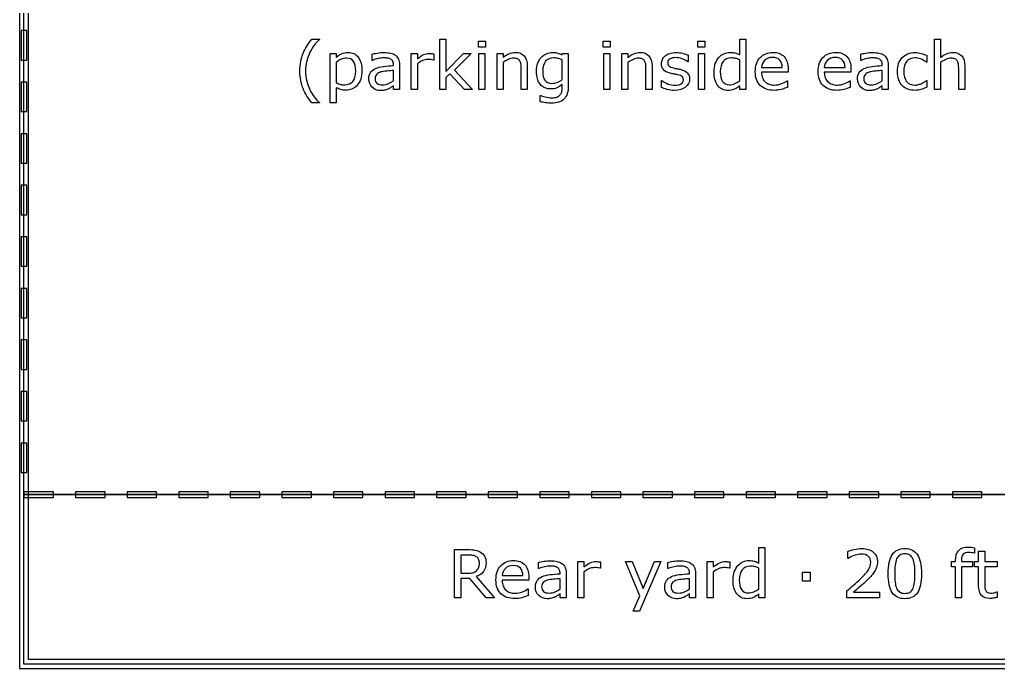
# Model space of a CAD drawing. Extents: x -13 to 750, y 12 to 2314.
# Drawn here: x 43.4 to 176.2, y 128.3 to 216.4 of the extents above; entities that cross this region are included whole.
import ezdxf

# ---------------------------------------------------------------- set-up
doc = ezdxf.new("R2010")
doc.units = 0
doc.layers.get('0').update_dxf_attribs({"linetype": 'CONTINUOUS'})

msp = doc.modelspace()

# ---------------------------------------------------------------- linework, layer by layer
at = {"color": 7}
for points in [[(43.400391, 580.4896), (43.400391, 128.2904), (268.59961, 128.2904), (268.59961, 580.4896)], [(44.599609, 579.2904), (267.40039, 579.2904), (267.40039, 129.4896), (44.599609, 129.4896)], [(44, 295.89), (268, 295.89), (268, 151.89), (44, 151.89)], [(43.599609, 214.89), (43.599609, 210.89), (44.400391, 210.89), (44.400391, 214.89)], [(104.85864, 206.89), (103.7688, 206.89), (101.80005, 209.0389), (101.26392, 208.5292), (101.26392, 206.89), (100.43774, 206.89), (100.43774, 213.7279), (101.26392, 213.7279), (101.26392, 209.3421), (103.65015, 211.7987), (104.69165, 211.7987), (102.41089, 209.5311)], [(106.61646, 212.6205), (105.68481, 212.6205), (105.68481, 213.4774), (106.61646, 213.4774)], [(123.55302, 212.6205), (122.62138, 212.6205), (122.62138, 213.4774), (123.55302, 213.4774)], [(136.40706, 212.6205), (135.47542, 212.6205), (135.47542, 213.4774), (136.40706, 213.4774)], [(106.56376, 206.89), (105.73759, 206.89), (105.73759, 211.7987), (106.56376, 211.7987)], [(123.50032, 206.89), (122.67415, 206.89), (122.67415, 211.7987), (123.50032, 211.7987)], [(136.35436, 206.89), (135.52819, 206.89), (135.52819, 211.7987), (136.35436, 211.7987)], [(89.016357, 209.3818)], [(43.599609, 207.89), (43.599609, 203.89), (44.400391, 203.89), (44.400391, 207.89)], [(43.599609, 200.89), (43.599609, 196.89), (44.400391, 196.89), (44.400391, 200.89)], [(43.599609, 193.89), (43.599609, 189.89), (44.400391, 189.89), (44.400391, 193.89)], [(43.599609, 186.89), (43.599609, 182.89), (44.400391, 182.89), (44.400391, 186.89)], [(43.599609, 179.89), (43.599609, 175.89), (44.400391, 175.89), (44.400391, 179.89)], [(43.599609, 172.89), (43.599609, 168.89), (44.400391, 168.89), (44.400391, 172.89)], [(43.599609, 165.89), (43.599609, 161.89), (44.400391, 161.89), (44.400391, 165.89)], [(43.599609, 158.89), (43.599609, 154.89), (44.400391, 154.89), (44.400391, 158.89)], [(44, 152.2904), (44, 151.4896), (48, 151.4896), (48, 152.2904)], [(44, 151.89), (268, 151.89), (268, 128.89), (44, 128.89)], [(51, 152.2904), (51, 151.4896), (55, 151.4896), (55, 152.2904)], [(58, 152.2904), (58, 151.4896), (62, 151.4896), (62, 152.2904)], [(65, 152.2904), (65, 151.4896), (69, 151.4896), (69, 152.2904)], [(72, 152.2904), (72, 151.4896), (76, 151.4896), (76, 152.2904)], [(79, 152.2904), (79, 151.4896), (83, 151.4896), (83, 152.2904)], [(86, 152.2904), (86, 151.4896), (90, 151.4896), (90, 152.2904)], [(93, 152.2904), (93, 151.4896), (97, 151.4896), (97, 152.2904)], [(100, 152.2904), (100, 151.4896), (104, 151.4896), (104, 152.2904)], [(107, 152.2904), (107, 151.4896), (111, 151.4896), (111, 152.2904)], [(114, 152.2904), (114, 151.4896), (118, 151.4896), (118, 152.2904)], [(121, 152.2904), (121, 151.4896), (125, 151.4896), (125, 152.2904)], [(128, 152.2904), (128, 151.4896), (132, 151.4896), (132, 152.2904)], [(135, 152.2904), (135, 151.4896), (139, 151.4896), (139, 152.2904)], [(142, 152.2904), (142, 151.4896), (146, 151.4896), (146, 152.2904)], [(149, 152.2904), (149, 151.4896), (153, 151.4896), (153, 152.2904)], [(156, 152.2904), (156, 151.4896), (160, 151.4896), (160, 152.2904)], [(163, 152.2904), (163, 151.4896), (167, 151.4896), (167, 152.2904)], [(170, 152.2904), (170, 151.4896), (174, 151.4896), (174, 152.2904)], [(105.80568, 142.5921)], [(130.41504, 142.7987), (127.5498, 136.0795), (126.6665, 136.0795), (127.58057, 138.1273), (125.625, 142.7987), (126.52148, 142.7987), (128.02881, 139.16), (129.54932, 142.7987)], [(150.68701, 140.1356), (149.63672, 140.1356), (149.63672, 141.3793), (150.68701, 141.3793)], [(165.81299, 141.1639)], [(164.65723, 139.1688)]]:
    msp.add_lwpolyline(points, close=True, dxfattribs=at)
for points in [[(83.08374, 213.7279), (84.090088, 213.7279), (84.090088, 213.6839)], [(141.1444, 211.6014), (141.1444, 213.7284), (141.97057, 213.7284), (141.97057, 206.89)], [(168.40372, 210.5547), (168.40372, 206.89), (167.57755, 206.89), (167.57755, 213.7279), (168.40372, 213.7279), (168.40372, 211.2538)], [(86.375244, 207.1366), (86.375244, 205.08), (85.549072, 205.08), (85.549072, 211.7992), (86.375244, 211.7992), (86.375244, 211.285)], [(91.279541, 210.8539), (91.235601, 210.8539), (91.235601, 211.6932)], [(97.387934, 210.3754), (97.387934, 206.89), (96.561763, 206.89), (96.561763, 211.7987), (97.387934, 211.7987), (97.387934, 211.0736)], [(99.624751, 211.7467), (99.624756, 210.8978)], [(109.02465, 210.5547), (109.02465, 206.89), (108.19848, 206.89), (108.19848, 211.7987), (109.02465, 211.7987), (109.02465, 211.2538)], [(117.04904, 211.5876), (117.10174, 211.7985), (117.87517, 211.7985), (117.87528, 207.4481)], [(125.96131, 210.5547), (125.96131, 206.89), (125.13514, 206.89), (125.13514, 211.7987), (125.96131, 211.7987), (125.96131, 211.2538)], [(134.14383, 211.5479), (134.14383, 210.6646), (134.09993, 210.6646)], [(157.60631, 210.8539), (157.56241, 210.8539), (157.56241, 211.6932)], [(166.51842, 211.5043), (166.51842, 210.5858), (166.47452, 210.5858)], [(86.375244, 210.5902), (86.375244, 207.8085)], [(94.14917, 210.1335), (94.14917, 210.2609)], [(94.970952, 210.2208), (94.970947, 206.89)], [(99.624756, 210.8978), (99.580806, 210.8978)], [(112.30297, 210.076), (112.30302, 206.89)], [(117.04911, 208.2391), (117.04911, 210.9154)], [(129.23963, 210.076), (129.23958, 206.89)], [(141.1444, 208.0985), (141.1444, 210.9154)], [(160.47594, 210.1335), (160.47594, 210.2609)], [(161.29776, 210.2208), (161.29772, 206.89)], [(171.68204, 210.076), (171.68199, 206.89)], [(89.868896, 209.4042), (89.868896, 209.4037)], [(94.14917, 208.0985), (94.14917, 209.4652)], [(112.30302, 206.89), (111.47685, 206.89), (111.47685, 209.6849)], [(129.23958, 206.89), (128.41341, 206.89), (128.41341, 209.6849)], [(144.08873, 209.8915), (146.90123, 209.8915)], [(147.70543, 209.2587), (144.08873, 209.2587)], [(147.70539, 209.7069), (147.70543, 209.2587)], [(152.61412, 209.8915), (155.42662, 209.8915)], [(156.23082, 209.2587), (152.61412, 209.2587)], [(156.23078, 209.7069), (156.23082, 209.2587)], [(160.47594, 208.0985), (160.47594, 209.4652)], [(171.68199, 206.89), (170.85582, 206.89), (170.85582, 209.6849)], [(94.14917, 208.0984), (94.14917, 208.0985)], [(94.970947, 206.89), (94.14917, 206.89), (94.14917, 207.4129)], [(117.04904, 207.1096), (117.04904, 207.5579)], [(117.04911, 208.2392), (117.04911, 208.2391)], [(130.50081, 207.1844), (130.50081, 208.1117), (130.54471, 208.1117)], [(134.33724, 208.3044), (134.33724, 208.305)], [(141.1444, 208.0983), (141.1444, 208.0985)], [(141.97057, 206.89), (141.1444, 206.89), (141.1444, 207.4042)], [(147.56481, 208.0897), (147.60871, 208.0897), (147.60871, 207.1888)], [(156.0902, 208.0897), (156.1341, 208.0897), (156.1341, 207.1888)], [(160.47594, 208.0984), (160.47594, 208.0985)], [(161.29772, 206.89), (160.47594, 206.89), (160.47594, 207.4129)], [(166.47452, 208.1073), (166.51842, 208.1073), (166.51842, 207.1976)], [(114.06962, 205.242), (114.06962, 206.0857), (114.11352, 206.0857)], [(84.090088, 205.0795), (83.08374, 205.0795)], [(84.090088, 205.1234), (84.090088, 205.0795)], [(107.84033, 137.89), (106.71094, 137.89), (104.52246, 140.4916), (103.29639, 140.4916), (103.29639, 137.89), (102.42627, 137.89), (102.42627, 144.4335), (104.25879, 144.4335)], [(104.32031, 143.6867), (103.29639, 143.6867), (103.29639, 141.217), (104.17529, 141.217)], [(143.72168, 142.6014), (143.72168, 144.7284), (144.54785, 144.7284), (144.54785, 137.89)], [(155.87695, 143.2381), (155.83305, 143.2381), (155.83305, 144.161)], [(173.02441, 143.9281), (172.98051, 143.9281)], [(173.56494, 139.4936), (173.56494, 142.104), (173.00684, 142.104), (173.00684, 142.7983), (173.56494, 142.7983), (173.56494, 144.2089), (174.39111, 144.2089), (174.39111, 142.7983), (176.09619, 142.7983), (176.09619, 142.104), (174.39111, 142.104), (174.39111, 139.8671)], [(173.02445, 144.6838), (173.02441, 143.9281)], [(113.88281, 141.8539), (113.83891, 141.8539), (113.83891, 142.6932)], [(119.99116, 141.3754), (119.99116, 137.89), (119.16499, 137.89), (119.16499, 142.7987), (119.99116, 142.7987), (119.99116, 142.0736)], [(122.22798, 142.7467), (122.22803, 141.8978)], [(131.44336, 141.8539), (131.39936, 141.8539), (131.39936, 142.6932)], [(137.5518, 141.3754), (137.5518, 137.89), (136.72563, 137.89), (136.72563, 142.7987), (137.5518, 142.7987), (137.5518, 142.0736)], [(139.78861, 142.7467), (139.78857, 141.8978)], [(171.22709, 142.9657), (171.22709, 142.7987), (172.71684, 142.7987), (172.71684, 142.1044), (171.25346, 142.1044), (171.25346, 137.89), (170.42729, 137.89), (170.42729, 142.1044), (169.86918, 142.1044), (169.86918, 142.7987), (170.42729, 142.7987), (170.42729, 142.9613)], [(108.89063, 140.8915), (111.70313, 140.8915)], [(116.75244, 141.1335), (116.75244, 141.2609)], [(117.57426, 141.2208), (117.57422, 137.89)], [(122.22803, 141.8978), (122.18403, 141.8978)], [(134.31299, 141.1335), (134.31299, 141.2609)], [(135.13472, 141.2208), (135.13477, 137.89)], [(139.78857, 141.8978), (139.74467, 141.8978)], [(143.72168, 139.0985), (143.72168, 141.9154)], [(105.37939, 140.7509), (107.84033, 137.89)], [(112.50732, 140.2587), (108.89063, 140.2587)], [(112.50728, 140.7069), (112.50732, 140.2587)], [(116.75244, 139.0985), (116.75244, 140.4652)], [(134.31299, 139.0985), (134.31299, 140.4652)], [(112.3667, 139.0897), (112.4106, 139.0897), (112.4106, 138.1888)], [(116.75244, 139.0984), (116.75244, 139.0985)], [(117.57422, 137.89), (116.75244, 137.89), (116.75244, 138.4129)], [(134.31299, 139.0984), (134.31299, 139.0985)], [(135.13477, 137.89), (134.31299, 137.89), (134.31299, 138.4129)], [(143.72168, 139.0983), (143.72168, 139.0985)], [(144.54785, 137.89), (143.72168, 137.89), (143.72168, 138.4042)], [(160.1001, 137.89), (155.67041, 137.89), (155.67041, 138.8085)], [(156.5801, 138.6415), (160.10012, 138.6415), (160.1001, 137.89)], [(176.05227, 138.6762), (176.09617, 138.6762), (176.09619, 137.9339)]]:
    msp.add_lwpolyline(points, dxfattribs=at)
for points in [[(81.875244, 211.7811), (82.162353, 212.484233), (82.565185, 213.133167), (83.08374, 213.7279)], [(83.408936, 212.9413), (83.195069, 212.662967), (82.99585, 212.337767), (82.811279, 211.9657)], [(84.090088, 213.6839), (83.852783, 213.470033), (83.625733, 213.2225), (83.408936, 212.9413)], [(81.44458, 209.4037), (81.44458, 210.2855), (81.588135, 211.077967), (81.875244, 211.7811)], [(82.811279, 211.9657), (82.635498, 211.605367), (82.491943, 211.2084), (82.380615, 210.7748)], [(86.375244, 211.285), (86.594971, 211.4696), (86.841064, 211.623433), (87.113525, 211.7465)], [(87.113525, 211.7465), (87.388916, 211.872433), (87.681885, 211.9354), (87.992432, 211.9354)], [(87.992432, 211.9354), (88.584229, 211.9354), (89.044189, 211.7113), (89.372314, 211.2631)], [(89.372314, 211.2631), (89.703369, 210.817767), (89.868896, 210.198133), (89.868896, 209.4042)], [(91.235601, 211.6932), (91.396734, 211.7372), (91.629644, 211.785533), (91.934331, 211.8382)], [(91.934331, 211.8382), (92.239018, 211.890867), (92.539311, 211.9172), (92.83521, 211.9172)], [(92.83521, 211.9172), (93.180913, 211.9172), (93.481206, 211.887867), (93.736089, 211.8292)], [(93.736089, 211.8292), (93.993902, 211.773867), (94.216558, 211.677167), (94.404058, 211.5391)], [(94.404058, 211.5391), (94.588628, 211.404367), (94.729253, 211.230067), (94.825933, 211.0162)], [(97.387934, 211.0736), (97.716059, 211.337267), (98.004634, 211.5233), (98.253657, 211.6317)], [(98.253657, 211.6317), (98.50561, 211.743033), (98.761958, 211.7987), (99.0227, 211.7987)], [(99.0227, 211.7987), (99.166255, 211.7987), (99.270259, 211.794367), (99.334712, 211.7857)], [(99.334712, 211.7857), (99.399165, 211.779033), (99.495845, 211.766033), (99.624751, 211.7467)], [(109.02465, 211.2538), (109.282463, 211.467667), (109.549063, 211.634633), (109.82445, 211.7547)], [(109.82445, 211.7547), (110.099843, 211.874833), (110.38256, 211.9349), (110.6726, 211.9349)], [(110.6726, 211.9349), (111.202873, 211.9349), (111.60717, 211.775233), (111.88549, 211.4559)], [(111.88549, 211.4559), (112.16381, 211.136567), (112.30297, 210.6766), (112.30297, 210.076)], [(113.73117, 210.4802), (113.85129, 210.787867), (114.013887, 211.053), (114.21896, 211.2756)], [(114.21896, 211.2756), (114.409393, 211.483667), (114.64084, 211.6448), (114.9133, 211.759)], [(114.9133, 211.759), (115.18576, 211.8762), (115.456757, 211.9348), (115.72629, 211.9348)], [(115.72629, 211.9348), (116.01047, 211.9348), (116.247773, 211.905467), (116.4382, 211.8468)], [(116.4382, 211.8468), (116.63156, 211.791467), (116.835173, 211.705067), (117.04904, 211.5876)], [(125.96131, 211.2538), (126.219123, 211.467667), (126.485727, 211.634633), (126.76112, 211.7547)], [(126.76112, 211.7547), (127.036507, 211.874833), (127.31922, 211.9349), (127.60926, 211.9349)], [(127.60926, 211.9349), (128.139533, 211.9349), (128.54383, 211.775233), (128.82215, 211.4559)], [(128.82215, 211.4559), (129.10047, 211.136567), (129.23963, 210.6766), (129.23963, 210.076)], [(130.64578, 210.9898), (130.73074, 211.168533), (130.858183, 211.3282), (131.02811, 211.4688)], [(131.02811, 211.4688), (131.19217, 211.606467), (131.400177, 211.714867), (131.65213, 211.794)], [(131.65213, 211.794), (131.90701, 211.876), (132.19119, 211.917), (132.50467, 211.917)], [(132.50467, 211.917), (132.797637, 211.917), (133.093533, 211.8804), (133.39236, 211.8072)], [(133.39236, 211.8072), (133.69412, 211.736867), (133.94461, 211.650433), (134.14383, 211.5479)], [(137.82653, 210.4188), (137.946643, 210.744), (138.107773, 211.020867), (138.30992, 211.2494)], [(138.30992, 211.2494), (138.50914, 211.472067), (138.740587, 211.641967), (139.00426, 211.7591)], [(139.00426, 211.7591), (139.27086, 211.8763), (139.54625, 211.9349), (139.83043, 211.9349)], [(139.83043, 211.9349), (140.088243, 211.9349), (140.31676, 211.907233), (140.51598, 211.8519)], [(140.51598, 211.8519), (140.7152, 211.799233), (140.924673, 211.715733), (141.1444, 211.6014)], [(143.90412, 211.2274), (144.343573, 211.699067), (144.920723, 211.9349), (145.63557, 211.9349)], [(145.59166, 211.2538), (145.14928, 211.2538), (144.796253, 211.123433), (144.53258, 210.8627)], [(146.57164, 210.8978), (146.357773, 211.135133), (146.031113, 211.2538), (145.59166, 211.2538)], [(145.63557, 211.9349), (146.297677, 211.9349), (146.80744, 211.741533), (147.16486, 211.3548)], [(147.16486, 211.3548), (147.525213, 210.968133), (147.70539, 210.418833), (147.70539, 209.7069)], [(152.42951, 211.2274), (152.868963, 211.699067), (153.446113, 211.9349), (154.16096, 211.9349)], [(154.11705, 211.2538), (153.67467, 211.2538), (153.321643, 211.123433), (153.05797, 210.8627)], [(155.09703, 210.8978), (154.883163, 211.135133), (154.556503, 211.2538), (154.11705, 211.2538)], [(154.16096, 211.9349), (154.823067, 211.9349), (155.332833, 211.741533), (155.69026, 211.3548)], [(155.69026, 211.3548), (156.050607, 210.968133), (156.23078, 210.418833), (156.23078, 209.7069)], [(157.56241, 211.6932), (157.723543, 211.7372), (157.956453, 211.785533), (158.26114, 211.8382)], [(158.26114, 211.8382), (158.565827, 211.890867), (158.86612, 211.9172), (159.16202, 211.9172)], [(159.16202, 211.9172), (159.50772, 211.9172), (159.80801, 211.887867), (160.06289, 211.8292)], [(160.06289, 211.8292), (160.320703, 211.773867), (160.54336, 211.677167), (160.73086, 211.5391)], [(160.73086, 211.5391), (160.915433, 211.404367), (161.05606, 211.230067), (161.15274, 211.0162)], [(163.19615, 211.2274), (163.638537, 211.6844), (164.221547, 211.9129), (164.94518, 211.9129)], [(164.94518, 211.9129), (165.226427, 211.9129), (165.501817, 211.873367), (165.77135, 211.7943)], [(165.77135, 211.7943), (166.04381, 211.715167), (166.292833, 211.6185), (166.51842, 211.5043)], [(168.40372, 211.2538), (168.661533, 211.467667), (168.928137, 211.634633), (169.20353, 211.7547)], [(169.20353, 211.7547), (169.478923, 211.874833), (169.761637, 211.9349), (170.05167, 211.9349)], [(170.05167, 211.9349), (170.581943, 211.9349), (170.98624, 211.775233), (171.26456, 211.4559)], [(171.26456, 211.4559), (171.54288, 211.136567), (171.68204, 210.6766), (171.68204, 210.076)], [(82.380615, 210.7748), (82.272217, 210.3412), (82.218018, 209.884167), (82.218018, 209.4037)], [(87.065186, 210.9945), (86.824951, 210.891967), (86.594971, 210.7572), (86.375244, 210.5902)], [(87.781494, 211.1483), (87.544189, 211.1483), (87.30542, 211.097033), (87.065186, 210.9945)], [(88.713135, 210.7088), (88.510986, 211.0018), (88.200439, 211.1483), (87.781494, 211.1483)], [(89.016357, 209.3817), (89.016357, 209.9735), (88.915283, 210.415867), (88.713135, 210.7088)], [(92.105713, 211.1), (91.839112, 211.044), (91.563721, 210.961967), (91.279541, 210.8539)], [(91.723389, 209.7599), (92.022217, 209.891767), (92.381104, 209.981133), (92.800049, 210.028)], [(92.830811, 211.188), (92.614014, 211.188), (92.372314, 211.158667), (92.105713, 211.1)], [(92.800049, 210.028), (93.218994, 210.074667), (93.668701, 210.109833), (94.14917, 210.1335)], [(93.344971, 211.153), (93.180908, 211.176333), (93.009522, 211.188), (92.830811, 211.188)], [(93.766846, 211.0168), (93.649658, 211.084133), (93.509033, 211.129533), (93.344971, 211.153)], [(94.048096, 210.7267), (93.983643, 210.849767), (93.889893, 210.946467), (93.766846, 211.0168)], [(94.14917, 210.2609), (94.14917, 210.448433), (94.115479, 210.6037), (94.048096, 210.7267)], [(94.825933, 211.0162), (94.922612, 210.802333), (94.970952, 210.5372), (94.970952, 210.2208)], [(98.073481, 210.8104), (97.836176, 210.699067), (97.607661, 210.554067), (97.387934, 210.3754)], [(98.811763, 210.9818), (98.55688, 210.9818), (98.310786, 210.924667), (98.073481, 210.8104)], [(99.220454, 210.9598), (99.106196, 210.974467), (98.969966, 210.9818), (98.811763, 210.9818)], [(99.580806, 210.8978), (99.457759, 210.927133), (99.337641, 210.9478), (99.220454, 210.9598)], [(109.73217, 210.981), (109.486077, 210.869667), (109.250237, 210.727567), (109.02465, 210.5547)], [(110.43969, 211.148), (110.214103, 211.148), (109.978263, 211.092333), (109.73217, 210.981)], [(110.97582, 211.056), (110.838127, 211.117333), (110.659417, 211.148), (110.43969, 211.148)], [(111.29223, 210.7836), (111.218983, 210.9066), (111.113513, 210.9974), (110.97582, 211.056)], [(111.43725, 210.3177), (111.410917, 210.516967), (111.362577, 210.672267), (111.29223, 210.7836)], [(111.47685, 209.6849), (111.47685, 209.9105), (111.46365, 210.121433), (111.43725, 210.3177)], [(113.55539, 209.3904), (113.55539, 209.812267), (113.613983, 210.175533), (113.73117, 210.4802)], [(114.79911, 210.7353), (114.53837, 210.430633), (114.408, 209.988267), (114.408, 209.4082)], [(115.87138, 211.1923), (115.41728, 211.1923), (115.059857, 211.039967), (114.79911, 210.7353)], [(116.43388, 211.1263), (116.24638, 211.1703), (116.05888, 211.1923), (115.87138, 211.1923)], [(117.04911, 210.9154), (116.829383, 211.015), (116.624307, 211.0853), (116.43388, 211.1263)], [(126.66883, 210.981), (126.422737, 210.869667), (126.186897, 210.727567), (125.96131, 210.5547)], [(127.37635, 211.148), (127.150763, 211.148), (126.914923, 211.092333), (126.66883, 210.981)], [(127.91248, 211.056), (127.774787, 211.117333), (127.596077, 211.148), (127.37635, 211.148)], [(128.22889, 210.7836), (128.15565, 210.9066), (128.05018, 210.9974), (127.91248, 211.056)], [(128.37391, 210.3177), (128.34751, 210.516967), (128.29917, 210.672267), (128.22889, 210.7836)], [(128.41341, 209.6849), (128.41341, 209.9105), (128.400243, 210.121433), (128.37391, 210.3177)], [(130.52274, 210.4185), (130.52274, 210.620633), (130.563753, 210.811067), (130.64578, 210.9898)], [(130.7908, 209.6011), (130.612093, 209.823767), (130.52274, 210.096233), (130.52274, 210.4185)], [(131.67855, 211.0425), (131.470543, 210.928233), (131.36654, 210.756867), (131.36654, 210.5284)], [(131.36654, 210.5284), (131.36654, 210.3262), (131.429527, 210.173833), (131.5555, 210.0713)], [(131.5555, 210.0713), (131.678547, 209.968767), (131.877767, 209.8853), (132.15316, 209.8209)], [(132.4432, 211.2183), (132.14144, 211.2183), (131.886557, 211.1597), (131.67855, 211.0425)], [(133.33089, 211.0557), (133.02913, 211.1641), (132.733233, 211.2183), (132.4432, 211.2183)], [(134.09993, 210.6646), (133.888997, 210.819867), (133.63265, 210.950233), (133.33089, 211.0557)], [(137.65074, 209.307), (137.65074, 209.723), (137.709337, 210.0936), (137.82653, 210.4188)], [(138.89, 210.6955), (138.632187, 210.373233), (138.50328, 209.9162), (138.50328, 209.3244)], [(139.97106, 211.1789), (139.508167, 211.1789), (139.147813, 211.017767), (138.89, 210.6955)], [(140.54674, 211.1219), (140.37096, 211.1599), (140.179067, 211.1789), (139.97106, 211.1789)], [(141.1444, 210.9154), (140.92174, 211.015), (140.72252, 211.083833), (140.54674, 211.1219)], [(143.24934, 209.3158), (143.24934, 210.118533), (143.4676, 210.755733), (143.90412, 211.2274)], [(144.53258, 210.8627), (144.27184, 210.6019), (144.12389, 210.278167), (144.08873, 209.8915)], [(146.90123, 209.8915), (146.898563, 210.3251), (146.7887, 210.660533), (146.57164, 210.8978)], [(151.77473, 209.3158), (151.77473, 210.118533), (151.99299, 210.755733), (152.42951, 211.2274)], [(153.05797, 210.8627), (152.79723, 210.6019), (152.64928, 210.278167), (152.61412, 209.8915)], [(155.42662, 209.8915), (155.423953, 210.3251), (155.31409, 210.660533), (155.09703, 210.8978)], [(158.43248, 211.1), (158.16588, 211.044), (157.89049, 210.961967), (157.60631, 210.8539)], [(158.05016, 209.7599), (158.348987, 209.891767), (158.707873, 209.981133), (159.12682, 210.028)], [(159.15758, 211.188), (158.940787, 211.188), (158.699087, 211.158667), (158.43248, 211.1)], [(159.12682, 210.028), (159.545767, 210.074667), (159.995473, 210.109833), (160.47594, 210.1335)], [(159.67174, 211.153), (159.50768, 211.176333), (159.336293, 211.188), (159.15758, 211.188)], [(160.09362, 211.0168), (159.976427, 211.084133), (159.8358, 211.129533), (159.67174, 211.153)], [(160.37487, 210.7267), (160.310403, 210.849767), (160.216653, 210.946467), (160.09362, 211.0168)], [(160.47594, 210.2609), (160.47594, 210.448433), (160.44225, 210.6037), (160.37487, 210.7267)], [(161.15274, 211.0162), (161.24942, 210.802333), (161.29776, 210.5372), (161.29776, 210.2208)], [(162.53698, 209.3378), (162.53698, 210.140533), (162.756703, 210.7704), (163.19615, 211.2274)], [(163.79825, 210.722), (163.528717, 210.408533), (163.39395, 209.947133), (163.39395, 209.3378)], [(164.91006, 211.1966), (164.441313, 211.1966), (164.07071, 211.0384), (163.79825, 210.722)], [(165.69229, 211.0384), (165.42569, 211.143867), (165.164947, 211.1966), (164.91006, 211.1966)], [(166.47452, 210.5858), (166.222567, 210.782067), (165.961823, 210.932933), (165.69229, 211.0384)], [(169.11124, 210.981), (168.865147, 210.869667), (168.629307, 210.727567), (168.40372, 210.5547)], [(169.81876, 211.148), (169.593173, 211.148), (169.357333, 211.092333), (169.11124, 210.981)], [(170.3549, 211.056), (170.2172, 211.117333), (170.038487, 211.148), (169.81876, 211.148)], [(170.6713, 210.7836), (170.59806, 210.9066), (170.492593, 210.9974), (170.3549, 211.056)], [(170.81632, 210.3177), (170.789987, 210.516967), (170.741647, 210.672267), (170.6713, 210.7836)], [(170.85582, 209.6849), (170.85582, 209.9105), (170.842653, 210.121433), (170.81632, 210.3177)], [(81.875244, 207.0262), (81.588135, 207.729333), (81.44458, 208.521833), (81.44458, 209.4037)], [(82.218018, 209.4037), (82.218018, 208.9027), (82.270752, 208.4442), (82.376221, 208.0282)], [(88.629639, 208.0019), (88.887451, 208.312433), (89.016357, 208.7724), (89.016357, 209.3818)], [(89.868896, 209.4037), (89.868896, 209.005233), (89.811767, 208.640467), (89.69751, 208.3094)], [(90.800537, 208.3141), (90.800537, 208.686167), (90.879639, 208.986467), (91.037842, 209.215)], [(91.037842, 209.215), (91.198975, 209.446467), (91.42749, 209.6281), (91.723389, 209.7599)], [(91.872803, 208.9553), (91.726318, 208.8147), (91.653076, 208.6199), (91.653076, 208.3709)], [(92.448486, 209.2717), (92.211181, 209.204367), (92.019287, 209.0989), (91.872803, 208.9553)], [(93.25708, 209.3992), (92.917236, 209.369867), (92.647705, 209.327367), (92.448486, 209.2717)], [(94.14917, 209.4652), (93.897217, 209.450533), (93.599853, 209.428533), (93.25708, 209.3992)], [(114.06955, 207.5974), (113.726777, 208.0222), (113.55539, 208.619867), (113.55539, 209.3904)], [(114.408, 209.4082), (114.408, 208.8574), (114.50468, 208.4399), (114.69804, 208.1557)], [(131.70926, 209.1001), (131.278593, 209.214367), (130.97244, 209.381367), (130.7908, 209.6011)], [(132.22342, 208.9859), (132.03592, 209.021233), (131.864533, 209.0593), (131.70926, 209.1001)], [(132.15316, 209.8209), (132.3055, 209.785567), (132.47542, 209.7504), (132.66292, 209.7154)], [(132.68484, 208.8939), (132.567653, 208.920567), (132.413847, 208.951233), (132.22342, 208.9859)], [(132.66292, 209.7154), (132.853353, 209.680067), (133.011557, 209.647733), (133.13753, 209.6184)], [(133.32645, 208.639), (133.215117, 208.7386), (133.001247, 208.823567), (132.68484, 208.8939)], [(133.13753, 209.6184), (133.521317, 209.530533), (133.817217, 209.379667), (134.02523, 209.1658)], [(133.49344, 208.1996), (133.49344, 208.392933), (133.437777, 208.5394), (133.32645, 208.639)], [(134.02523, 209.1658), (134.233237, 208.949), (134.33724, 208.661867), (134.33724, 208.3044)], [(138.1649, 207.4305), (137.822127, 207.8817), (137.65074, 208.5072), (137.65074, 209.307)], [(138.50328, 209.3244), (138.50328, 208.7414), (138.60289, 208.297533), (138.80211, 207.9928)], [(143.93488, 207.4349), (143.477853, 207.8773), (143.24934, 208.504267), (143.24934, 209.3158)], [(144.08873, 209.2587), (144.08873, 208.9569), (144.13414, 208.6932), (144.22496, 208.4676)], [(152.46028, 207.4349), (152.003247, 207.8773), (151.77473, 208.504267), (151.77473, 209.3158)], [(152.61412, 209.2587), (152.61412, 208.9569), (152.65953, 208.6932), (152.75035, 208.4676)], [(157.12731, 208.3141), (157.12731, 208.686167), (157.20641, 208.986467), (157.36461, 209.215)], [(157.36461, 209.215), (157.525743, 209.446467), (157.75426, 209.6281), (158.05016, 209.7599)], [(158.19957, 208.9553), (158.05309, 208.8147), (157.97985, 208.6199), (157.97985, 208.3709)], [(158.77526, 209.2717), (158.537953, 209.204367), (158.346057, 209.0989), (158.19957, 208.9553)], [(159.58385, 209.3992), (159.244003, 209.369867), (158.974473, 209.327367), (158.77526, 209.2717)], [(160.47594, 209.4652), (160.223987, 209.450533), (159.926623, 209.428533), (159.58385, 209.3992)], [(162.71276, 208.2084), (162.595573, 208.530667), (162.53698, 208.907133), (162.53698, 209.3378)], [(163.39395, 209.3378), (163.39395, 208.746), (163.525787, 208.290433), (163.78946, 207.9711)], [(82.376221, 208.0282), (82.484619, 207.6122), (82.629638, 207.2167), (82.811279, 206.8417)], [(86.375244, 207.8085), (86.609619, 207.703033), (86.810303, 207.631233), (86.977295, 207.5931)], [(86.977295, 207.5931), (87.147217, 207.5551), (87.339112, 207.5361), (87.552979, 207.5361)], [(87.552979, 207.5361), (88.01294, 207.5361), (88.371826, 207.691367), (88.629639, 208.0019)], [(89.214111, 207.4745), (89.020752, 207.2577), (88.792236, 207.089233), (88.528564, 206.9691)], [(89.69751, 208.3094), (89.583252, 207.981267), (89.422119, 207.702967), (89.214111, 207.4745)], [(91.261963, 207.1935), (90.954346, 207.4865), (90.800537, 207.860033), (90.800537, 208.3141)], [(91.653076, 208.3709), (91.653076, 208.089633), (91.738037, 207.8772), (91.907959, 207.7336)], [(91.907959, 207.7336), (92.077881, 207.593), (92.337158, 207.5227), (92.685791, 207.5227)], [(92.685791, 207.5227), (92.97583, 207.5227), (93.240967, 207.578367), (93.481201, 207.6897)], [(93.481201, 207.6897), (93.721436, 207.803967), (93.944092, 207.9402), (94.14917, 208.0984)], [(94.14917, 207.4129), (94.075928, 207.3629), (93.976319, 207.2926), (93.850342, 207.202)], [(115.46701, 206.9646), (114.88107, 206.9646), (114.41525, 207.175533), (114.06955, 207.5974)], [(114.69804, 208.1557), (114.8914, 207.871567), (115.2122, 207.7295), (115.66044, 207.7295)], [(115.66044, 207.7295), (115.900673, 207.7295), (116.140907, 207.7749), (116.38114, 207.8657)], [(117.04904, 207.5579), (116.80002, 207.358633), (116.56125, 207.2092), (116.33273, 207.1096)], [(116.38114, 207.8657), (116.624307, 207.959433), (116.846963, 208.083933), (117.04911, 208.2392)], [(117.87528, 207.4481), (117.87528, 206.6161), (117.686317, 206.005267), (117.30839, 205.6156)], [(130.54471, 208.1117), (130.80545, 207.915367), (131.095487, 207.758633), (131.41482, 207.6415)], [(131.41482, 207.6415), (131.73416, 207.527233), (132.040313, 207.4701), (132.33328, 207.4701)], [(132.33328, 207.4701), (132.69656, 207.4701), (132.98074, 207.5287), (133.18582, 207.6459)], [(133.18582, 207.6459), (133.3909, 207.763033), (133.49344, 207.9476), (133.49344, 208.1996)], [(134.33724, 208.305), (134.33724, 207.8568), (134.151203, 207.489133), (133.77913, 207.202)], [(139.56237, 206.7538), (138.97643, 206.7538), (138.510607, 206.979367), (138.1649, 207.4305)], [(138.80211, 207.9928), (139.00133, 207.691067), (139.320667, 207.5402), (139.76012, 207.5402)], [(139.76012, 207.5402), (139.994493, 207.5402), (140.231797, 207.591467), (140.47203, 207.694)], [(141.1444, 207.4042), (140.907093, 207.199067), (140.659533, 207.0394), (140.40172, 206.9252)], [(140.47203, 207.694), (140.71227, 207.799467), (140.936393, 207.934233), (141.1444, 208.0983)], [(145.84211, 206.7757), (145.027657, 206.7757), (144.391913, 206.995433), (143.93488, 207.4349)], [(144.22496, 208.4676), (144.31578, 208.245), (144.440293, 208.0619), (144.5985, 207.9183)], [(144.5985, 207.9183), (144.75084, 207.7777), (144.931017, 207.672233), (145.13903, 207.6019)], [(145.13903, 207.6019), (145.349963, 207.531567), (145.581407, 207.4964), (145.83336, 207.4964)], [(145.83336, 207.4964), (146.167347, 207.4964), (146.502797, 207.562333), (146.83971, 207.6942)], [(146.83971, 207.6942), (147.179557, 207.828933), (147.421257, 207.960767), (147.56481, 208.0897)], [(154.3675, 206.7757), (153.553047, 206.7757), (152.917307, 206.995433), (152.46028, 207.4349)], [(152.75035, 208.4676), (152.84117, 208.245), (152.965683, 208.0619), (153.12389, 207.9183)], [(153.12389, 207.9183), (153.27623, 207.7777), (153.456407, 207.672233), (153.66442, 207.6019)], [(153.66442, 207.6019), (153.875353, 207.531567), (154.106797, 207.4964), (154.35875, 207.4964)], [(154.35875, 207.4964), (154.692737, 207.4964), (155.028187, 207.562333), (155.3651, 207.6942)], [(155.3651, 207.6942), (155.704947, 207.828933), (155.946647, 207.960767), (156.0902, 208.0897)], [(157.58873, 207.1935), (157.281117, 207.4865), (157.12731, 207.860033), (157.12731, 208.3141)], [(157.97985, 208.3709), (157.97985, 208.089633), (158.06481, 207.8772), (158.23473, 207.7336)], [(158.23473, 207.7336), (158.40465, 207.593), (158.663927, 207.5227), (159.01256, 207.5227)], [(159.01256, 207.5227), (159.3026, 207.5227), (159.567737, 207.578367), (159.80797, 207.6897)], [(159.80797, 207.6897), (160.048203, 207.803967), (160.27086, 207.9402), (160.47594, 208.0984)], [(160.47594, 207.4129), (160.4027, 207.3629), (160.30309, 207.2926), (160.17711, 207.202)], [(163.20934, 207.4086), (162.995473, 207.619533), (162.829947, 207.886133), (162.71276, 208.2084)], [(163.96959, 206.9339), (163.67369, 207.039367), (163.420273, 207.1976), (163.20934, 207.4086)], [(163.78946, 207.9711), (164.05606, 207.654633), (164.429593, 207.4964), (164.91006, 207.4964)], [(164.91006, 207.4964), (165.077053, 207.4964), (165.246977, 207.5184), (165.41983, 207.5624)], [(165.41983, 207.5624), (165.592683, 207.6064), (165.747957, 207.6635), (165.88565, 207.7337)], [(165.88565, 207.7337), (166.005763, 207.795033), (166.118557, 207.8595), (166.22403, 207.9271)], [(166.22403, 207.9271), (166.329497, 207.997433), (166.412993, 208.0575), (166.47452, 208.1073)], [(83.08374, 205.0795), (82.565185, 205.674167), (82.162353, 206.323067), (81.875244, 207.0262)], [(82.811279, 206.8417), (82.98706, 206.4813), (83.187744, 206.1561), (83.41333, 205.8661)], [(87.003662, 206.8773), (86.798584, 206.932633), (86.589111, 207.019067), (86.375244, 207.1366)], [(87.697998, 206.7933), (87.443115, 206.7933), (87.21167, 206.8213), (87.003662, 206.8773)], [(88.528564, 206.9691), (88.267822, 206.8519), (87.990967, 206.7933), (87.697998, 206.7933)], [(92.386963, 206.7541), (91.94458, 206.7541), (91.56958, 206.900567), (91.261963, 207.1935)], [(93.015381, 206.8241), (92.83667, 206.777433), (92.627197, 206.7541), (92.386963, 206.7541)], [(93.48999, 206.9911), (93.352295, 206.9237), (93.194092, 206.868033), (93.015381, 206.8241)], [(93.850342, 207.202), (93.727295, 207.114133), (93.607177, 207.043833), (93.48999, 206.9911)], [(114.11352, 206.0857), (114.24828, 206.033033), (114.462147, 205.968567), (114.75512, 205.8923)], [(116.33273, 207.1096), (116.107143, 207.012933), (115.81857, 206.9646), (115.46701, 206.9646)], [(116.33275, 205.8748), (116.517323, 205.942133), (116.66088, 206.035867), (116.76342, 206.156)], [(116.76342, 206.156), (116.86596, 206.270267), (116.9392, 206.407967), (116.98314, 206.5691)], [(116.98314, 206.5691), (117.027073, 206.730233), (117.04904, 206.9104), (117.04904, 207.1096)], [(131.26107, 206.8988), (130.95931, 206.986667), (130.70589, 207.081867), (130.50081, 207.1844)], [(132.26302, 206.7713), (131.89974, 206.7713), (131.565757, 206.8138), (131.26107, 206.8988)], [(133.77913, 207.202), (133.40999, 206.914867), (132.90462, 206.7713), (132.26302, 206.7713)], [(140.40172, 206.9252), (140.143907, 206.810933), (139.864123, 206.7538), (139.56237, 206.7538)], [(146.75617, 206.8944), (146.46613, 206.815267), (146.161443, 206.7757), (145.84211, 206.7757)], [(147.60871, 207.1888), (147.33039, 207.0716), (147.04621, 206.973467), (146.75617, 206.8944)], [(155.28156, 206.8944), (154.991527, 206.815267), (154.68684, 206.7757), (154.3675, 206.7757)], [(156.1341, 207.1888), (155.85578, 207.0716), (155.5716, 206.973467), (155.28156, 206.8944)], [(158.71373, 206.7541), (158.27135, 206.7541), (157.89635, 206.900567), (157.58873, 207.1935)], [(159.34215, 206.8241), (159.163437, 206.777433), (158.953963, 206.7541), (158.71373, 206.7541)], [(159.81676, 206.9911), (159.679067, 206.9237), (159.520863, 206.868033), (159.34215, 206.8241)], [(160.17711, 207.202), (160.054063, 207.114133), (159.933947, 207.043833), (159.81676, 206.9911)], [(164.94518, 206.7801), (164.590687, 206.7801), (164.26549, 206.831367), (163.96959, 206.9339)], [(165.7318, 206.89), (165.485707, 206.816733), (165.2235, 206.7801), (164.94518, 206.7801)], [(166.51842, 207.1976), (166.243027, 207.0658), (165.98082, 206.963267), (165.7318, 206.89)], [(83.41333, 205.8661), (83.638916, 205.5731), (83.864502, 205.325533), (84.090088, 205.1234)], [(114.79911, 205.0881), (114.553017, 205.123433), (114.309853, 205.174733), (114.06962, 205.242)], [(114.75512, 205.8923), (115.048087, 205.813233), (115.341053, 205.7737), (115.63402, 205.7737)], [(115.56376, 205.0311), (115.30302, 205.0311), (115.048137, 205.0501), (114.79911, 205.0881)], [(117.30839, 205.6156), (116.930463, 205.225933), (116.34892, 205.0311), (115.56376, 205.0311)], [(115.63402, 205.7737), (115.915273, 205.7737), (116.148183, 205.8074), (116.33275, 205.8748)], [(104.25879, 144.4335), (104.654297, 144.4335), (104.983887, 144.407167), (105.24756, 144.3545)], [(104.93115, 143.6337), (104.758303, 143.669033), (104.55469, 143.6867), (104.32031, 143.6867)], [(105.37939, 143.4579), (105.253417, 143.542833), (105.104003, 143.601433), (104.93115, 143.6337)], [(105.24756, 144.3545), (105.511233, 144.3045), (105.748537, 144.213667), (105.95947, 144.082)], [(105.95947, 144.082), (106.196777, 143.9326), (106.381347, 143.743633), (106.51318, 143.5151)], [(106.51318, 143.5151), (106.647947, 143.2895), (106.71533, 143.0024), (106.71533, 142.6538)], [(155.83305, 144.161), (156.041057, 144.263533), (156.31791, 144.357267), (156.66361, 144.4422)], [(156.78662, 143.6688), (156.476073, 143.575067), (156.17285, 143.4315), (155.87695, 143.2381)], [(156.66361, 144.4422), (157.012243, 144.5272), (157.34916, 144.5697), (157.67436, 144.5697)], [(157.65234, 143.8094), (157.38574, 143.8094), (157.097167, 143.762533), (156.78662, 143.6688)], [(158.58838, 143.5194), (158.36572, 143.712733), (158.053707, 143.8094), (157.65234, 143.8094)], [(157.67436, 144.5697), (158.345253, 144.5697), (158.87113, 144.4071), (159.25199, 144.0819)], [(158.92676, 142.724), (158.92676, 143.0638), (158.813967, 143.328933), (158.58838, 143.5194)], [(159.25199, 144.0819), (159.63285, 143.759633), (159.82328, 143.321633), (159.82328, 142.7679)], [(161.28662, 141.1551), (161.28662, 142.318233), (161.469727, 143.176633), (161.83594, 143.7303)], [(161.83594, 143.7303), (162.202147, 144.286967), (162.773433, 144.5653), (163.5498, 144.5653)], [(162.86426, 143.6688), (162.685547, 143.554533), (162.543457, 143.3817), (162.43799, 143.1503)], [(163.5498, 143.8402), (163.274413, 143.8402), (163.0459, 143.783067), (162.86426, 143.6688)], [(163.5498, 144.5653), (164.33496, 144.5653), (164.907717, 144.282567), (165.26807, 143.7171)], [(164.23096, 143.6688), (164.05518, 143.783067), (163.828127, 143.8402), (163.5498, 143.8402)], [(164.65283, 143.159), (164.55029, 143.3846), (164.409667, 143.554533), (164.23096, 143.6688)], [(165.26807, 143.7171), (165.63135, 143.154633), (165.81299, 142.303567), (165.81299, 141.1639)], [(170.42729, 142.9613), (170.42729, 143.5443), (170.572307, 143.991067), (170.86234, 144.3016)], [(170.86234, 144.3016), (171.15238, 144.615067), (171.571327, 144.7718), (172.11918, 144.7718)], [(171.4644, 143.8138), (171.306193, 143.658533), (171.22709, 143.375833), (171.22709, 142.9657)], [(172.23783, 144.0511), (171.883337, 144.0511), (171.625527, 143.972), (171.4644, 143.8138)], [(172.11918, 144.7718), (172.303753, 144.7718), (172.46928, 144.763133), (172.61576, 144.7458)], [(172.62455, 144.0071), (172.47807, 144.036433), (172.349163, 144.0511), (172.23783, 144.0511)], [(172.61576, 144.7458), (172.765173, 144.728467), (172.901403, 144.7078), (173.02445, 144.6838)], [(172.98051, 143.9281), (172.88969, 143.9541), (172.771037, 143.980433), (172.62455, 144.0071)], [(105.70459, 143.0887), (105.640123, 143.235233), (105.531723, 143.3583), (105.37939, 143.4579)], [(105.80566, 142.5921), (105.80566, 142.779633), (105.77197, 142.945167), (105.70459, 143.0887)], [(105.70898, 141.9813), (105.773447, 142.142433), (105.80568, 142.346033), (105.80568, 142.5921)], [(106.71533, 142.6538), (106.71533, 142.182133), (106.59668, 141.7866), (106.35938, 141.4672)], [(108.05123, 140.3158), (108.05123, 141.118533), (108.26949, 141.755733), (108.70601, 142.2274)], [(108.70601, 142.2274), (109.145463, 142.699067), (109.722613, 142.9349), (110.43746, 142.9349)], [(110.39355, 142.2538), (109.95117, 142.2538), (109.598143, 142.123433), (109.33447, 141.8627)], [(111.37354, 141.8978), (111.159667, 142.135133), (110.833003, 142.2538), (110.39355, 142.2538)], [(110.43746, 142.9349), (111.099567, 142.9349), (111.609333, 142.741533), (111.96676, 142.3548)], [(111.96676, 142.3548), (112.327107, 141.968133), (112.50728, 141.418833), (112.50728, 140.7069)], [(113.83891, 142.6932), (114.000043, 142.7372), (114.232953, 142.785533), (114.53764, 142.8382)], [(114.53764, 142.8382), (114.842327, 142.890867), (115.14262, 142.9172), (115.43852, 142.9172)], [(115.43408, 142.188), (115.217287, 142.188), (114.975587, 142.158667), (114.70898, 142.1)], [(115.94824, 142.153), (115.78418, 142.176333), (115.612793, 142.188), (115.43408, 142.188)], [(115.43852, 142.9172), (115.78422, 142.9172), (116.084513, 142.887867), (116.3394, 142.8292)], [(116.37012, 142.0168), (116.252933, 142.084133), (116.112307, 142.129533), (115.94824, 142.153)], [(116.3394, 142.8292), (116.597207, 142.773867), (116.81986, 142.677167), (117.00736, 142.5391)], [(117.00736, 142.5391), (117.191933, 142.404367), (117.33256, 142.230067), (117.42924, 142.0162)], [(119.99116, 142.0736), (120.319287, 142.337267), (120.60786, 142.5233), (120.85688, 142.6317)], [(120.85688, 142.6317), (121.108833, 142.743033), (121.365183, 142.7987), (121.62593, 142.7987)], [(121.62593, 142.7987), (121.769483, 142.7987), (121.873487, 142.794367), (121.93794, 142.7857)], [(121.93794, 142.7857), (122.002407, 142.779033), (122.099087, 142.766033), (122.22798, 142.7467)], [(131.39936, 142.6932), (131.560493, 142.7372), (131.793403, 142.785533), (132.09809, 142.8382)], [(132.09809, 142.8382), (132.402783, 142.890867), (132.703077, 142.9172), (132.99897, 142.9172)], [(132.99463, 142.188), (132.77783, 142.188), (132.53613, 142.158667), (132.26953, 142.1)], [(133.50879, 142.153), (133.34473, 142.176333), (133.173343, 142.188), (132.99463, 142.188)], [(132.99897, 142.9172), (133.344677, 142.9172), (133.64497, 142.887867), (133.89985, 142.8292)], [(133.93066, 142.0168), (133.813473, 142.084133), (133.67285, 142.129533), (133.50879, 142.153)], [(133.89985, 142.8292), (134.157663, 142.773867), (134.38032, 142.677167), (134.56782, 142.5391)], [(134.56782, 142.5391), (134.752393, 142.404367), (134.89302, 142.230067), (134.9897, 142.0162)], [(137.5518, 142.0736), (137.879927, 142.337267), (138.1685, 142.5233), (138.41752, 142.6317)], [(138.41752, 142.6317), (138.669473, 142.743033), (138.92582, 142.7987), (139.18656, 142.7987)], [(139.18656, 142.7987), (139.33012, 142.7987), (139.434127, 142.794367), (139.49858, 142.7857)], [(139.49858, 142.7857), (139.563047, 142.779033), (139.659723, 142.766033), (139.78861, 142.7467)], [(140.40381, 141.4188), (140.523923, 141.744), (140.685057, 142.020867), (140.88721, 142.2494)], [(140.88721, 142.2494), (141.08643, 142.472067), (141.317873, 142.641967), (141.58154, 142.7591)], [(142.54834, 142.1789), (142.085447, 142.1789), (141.725097, 142.017767), (141.46729, 141.6955)], [(141.58154, 142.7591), (141.848147, 142.8763), (142.123537, 142.9349), (142.40771, 142.9349)], [(142.40771, 142.9349), (142.665523, 142.9349), (142.89404, 142.907233), (143.09326, 142.8519)], [(143.12402, 142.1219), (142.94824, 142.1599), (142.756347, 142.1789), (142.54834, 142.1789)], [(143.09326, 142.8519), (143.29248, 142.799233), (143.501953, 142.715733), (143.72168, 142.6014)], [(158.61475, 141.6825), (158.822757, 142.004767), (158.92676, 142.351933), (158.92676, 142.724)], [(159.82328, 142.7679), (159.82328, 142.5189), (159.791047, 142.286), (159.72658, 142.0692)], [(162.23145, 142.3021), (162.196317, 141.9535), (162.17875, 141.571167), (162.17875, 141.1551)], [(162.43799, 143.1503), (162.338377, 142.9335), (162.26953, 142.650767), (162.23145, 142.3021)], [(164.86377, 142.3241), (164.828637, 142.652233), (164.758323, 142.930533), (164.65283, 143.159)], [(164.92087, 141.1639), (164.92087, 141.609233), (164.901837, 141.995967), (164.86377, 142.3241)], [(104.17529, 141.217), (104.450683, 141.217), (104.69092, 141.240333), (104.896, 141.287)], [(104.896, 141.287), (105.101073, 141.337), (105.27539, 141.4278), (105.41895, 141.5594)], [(106.35938, 141.4672), (106.122073, 141.1508), (105.79541, 140.912033), (105.37939, 140.7509)], [(105.41895, 141.5594), (105.550783, 141.682467), (105.64746, 141.8231), (105.70898, 141.9813)], [(109.33447, 141.8627), (109.07373, 141.6019), (108.925783, 141.278167), (108.89063, 140.8915)], [(111.70313, 140.8915), (111.700463, 141.3251), (111.5906, 141.660533), (111.37354, 141.8978)], [(114.70898, 142.1), (114.44238, 142.044), (114.16699, 141.961967), (113.88281, 141.8539)], [(114.32666, 140.7599), (114.625487, 140.891767), (114.984373, 140.981133), (115.40332, 141.028)], [(115.40332, 141.028), (115.822267, 141.074667), (116.271973, 141.109833), (116.75244, 141.1335)], [(116.65137, 141.7267), (116.586903, 141.849767), (116.493153, 141.946467), (116.37012, 142.0168)], [(116.75244, 141.2609), (116.75244, 141.448433), (116.71875, 141.6037), (116.65137, 141.7267)], [(117.42924, 142.0162), (117.52592, 141.802333), (117.57426, 141.5372), (117.57426, 141.2208)], [(120.67671, 141.8104), (120.439403, 141.699067), (120.210887, 141.554067), (119.99116, 141.3754)], [(121.41499, 141.9818), (121.160103, 141.9818), (120.91401, 141.924667), (120.67671, 141.8104)], [(121.82368, 141.9598), (121.70942, 141.974467), (121.57319, 141.9818), (121.41499, 141.9818)], [(122.18403, 141.8978), (122.060983, 141.927133), (121.940867, 141.9478), (121.82368, 141.9598)], [(132.26953, 142.1), (132.00293, 142.044), (131.72754, 141.961967), (131.44336, 141.8539)], [(131.88721, 140.7599), (132.186037, 140.891767), (132.544923, 140.981133), (132.96387, 141.028)], [(132.96387, 141.028), (133.382817, 141.074667), (133.832523, 141.109833), (134.31299, 141.1335)], [(134.21191, 141.7267), (134.147443, 141.849767), (134.053693, 141.946467), (133.93066, 142.0168)], [(134.31299, 141.2609), (134.31299, 141.448433), (134.279297, 141.6037), (134.21191, 141.7267)], [(134.9897, 142.0162), (135.08638, 141.802333), (135.13472, 141.5372), (135.13472, 141.2208)], [(138.23734, 141.8104), (138.00004, 141.699067), (137.771527, 141.554067), (137.5518, 141.3754)], [(138.97563, 141.9818), (138.720743, 141.9818), (138.474647, 141.924667), (138.23734, 141.8104)], [(139.38432, 141.9598), (139.27006, 141.974467), (139.13383, 141.9818), (138.97563, 141.9818)], [(139.74467, 141.8978), (139.621623, 141.927133), (139.501507, 141.9478), (139.38432, 141.9598)], [(140.22803, 140.307), (140.22803, 140.723), (140.286623, 141.0936), (140.40381, 141.4188)], [(141.46729, 141.6955), (141.209477, 141.373233), (141.08057, 140.9162), (141.08057, 140.3244)], [(143.72168, 141.9154), (143.499027, 142.015), (143.299807, 142.083833), (143.12402, 142.1219)], [(157.45898, 140.3861), (158.02148, 140.931033), (158.406737, 141.363167), (158.61475, 141.6825)], [(159.04543, 140.9222), (158.893083, 140.746467), (158.707047, 140.551667), (158.48732, 140.3378)], [(159.44973, 141.4584), (159.33547, 141.276733), (159.200703, 141.098), (159.04543, 140.9222)], [(159.72658, 142.0692), (159.665047, 141.855333), (159.572763, 141.651733), (159.44973, 141.4584)], [(161.82715, 138.5887), (161.466797, 139.145367), (161.28662, 140.000833), (161.28662, 141.1551)], [(162.17875, 141.1551), (162.17875, 140.6981), (162.19485, 140.3158), (162.22705, 140.0082)], [(164.86377, 140.0038), (164.901837, 140.326067), (164.92087, 140.712767), (164.92087, 141.1639)], [(165.81299, 141.1639), (165.81299, 139.9891), (165.62842, 139.1263), (165.25928, 138.5755)], [(108.73678, 138.4349), (108.279747, 138.8773), (108.05123, 139.504267), (108.05123, 140.3158)], [(108.89063, 140.2587), (108.89063, 139.9569), (108.93604, 139.6932), (109.02686, 139.4676)], [(113.40381, 139.3141), (113.40381, 139.686167), (113.48291, 139.986467), (113.64111, 140.215)], [(113.64111, 140.215), (113.802243, 140.446467), (114.03076, 140.6281), (114.32666, 140.7599)], [(114.47607, 139.9553), (114.32959, 139.8147), (114.25635, 139.6199), (114.25635, 139.3709)], [(115.05176, 140.2717), (114.814453, 140.204367), (114.622557, 140.0989), (114.47607, 139.9553)], [(115.86035, 140.3992), (115.52051, 140.369867), (115.25098, 140.327367), (115.05176, 140.2717)], [(116.75244, 140.4652), (116.500487, 140.450533), (116.203123, 140.428533), (115.86035, 140.3992)], [(130.96436, 139.3141), (130.96436, 139.686167), (131.04346, 139.986467), (131.20166, 140.215)], [(131.20166, 140.215), (131.362793, 140.446467), (131.59131, 140.6281), (131.88721, 140.7599)], [(132.03662, 139.9553), (131.890133, 139.8147), (131.81689, 139.6199), (131.81689, 139.3709)], [(132.6123, 140.2717), (132.375, 140.204367), (132.183107, 140.0989), (132.03662, 139.9553)], [(133.4209, 140.3992), (133.081053, 140.369867), (132.81152, 140.327367), (132.6123, 140.2717)], [(134.31299, 140.4652), (134.061037, 140.450533), (133.763673, 140.428533), (133.4209, 140.3992)], [(140.74219, 138.4305), (140.399417, 138.8817), (140.22803, 139.5072), (140.22803, 140.307)], [(141.08057, 140.3244), (141.08057, 139.7414), (141.180177, 139.297533), (141.37939, 138.9928)], [(155.67041, 138.8085), (155.97803, 139.072167), (156.285647, 139.335833), (156.59326, 139.5995)], [(156.59326, 139.5995), (156.903807, 139.863167), (157.19238, 140.125367), (157.45898, 140.3861)], [(158.48732, 140.3378), (158.173847, 140.030133), (157.850117, 139.7313), (157.51613, 139.4413)], [(162.22705, 140.0082), (162.25925, 139.700533), (162.328097, 139.425133), (162.43359, 139.182)], [(164.65723, 139.1688), (164.75977, 139.406133), (164.828617, 139.684467), (164.86377, 140.0038)], [(173.95605, 138.1972), (173.69531, 138.466733), (173.56494, 138.898867), (173.56494, 139.4936)], [(174.39111, 139.8671), (174.39111, 139.6093), (174.396977, 139.407167), (174.40871, 139.2607)], [(110.644, 137.7757), (109.829547, 137.7757), (109.193807, 137.995433), (108.73678, 138.4349)], [(109.02686, 139.4676), (109.11768, 139.245), (109.24219, 139.0619), (109.40039, 138.9183)], [(109.40039, 138.9183), (109.552737, 138.7777), (109.732913, 138.672233), (109.94092, 138.6019)], [(109.94092, 138.6019), (110.151853, 138.531567), (110.383297, 138.4964), (110.63525, 138.4964)], [(110.63525, 138.4964), (110.969237, 138.4964), (111.304687, 138.562333), (111.6416, 138.6942)], [(112.4106, 138.1888), (112.13228, 138.0716), (111.848103, 137.973467), (111.55807, 137.8944)], [(111.6416, 138.6942), (111.981447, 138.828933), (112.223147, 138.960767), (112.3667, 139.0897)], [(113.86523, 138.1935), (113.557617, 138.4865), (113.40381, 138.860033), (113.40381, 139.3141)], [(114.99023, 137.7541), (114.54785, 137.7541), (114.17285, 137.900567), (113.86523, 138.1935)], [(114.25635, 139.3709), (114.25635, 139.089633), (114.34131, 138.8772), (114.51123, 138.7336)], [(114.51123, 138.7336), (114.68115, 138.593), (114.940427, 138.5227), (115.28906, 138.5227)], [(115.28906, 138.5227), (115.5791, 138.5227), (115.844237, 138.578367), (116.08447, 138.6897)], [(116.08447, 138.6897), (116.324703, 138.803967), (116.54736, 138.9402), (116.75244, 139.0984)], [(116.45361, 138.202), (116.330563, 138.114133), (116.210447, 138.043833), (116.09326, 137.9911)], [(116.75244, 138.4129), (116.6792, 138.3629), (116.57959, 138.2926), (116.45361, 138.202)], [(131.42578, 138.1935), (131.118167, 138.4865), (130.96436, 138.860033), (130.96436, 139.3141)], [(132.55078, 137.7541), (132.1084, 137.7541), (131.7334, 137.900567), (131.42578, 138.1935)], [(131.81689, 139.3709), (131.81689, 139.089633), (131.901853, 138.8772), (132.07178, 138.7336)], [(132.07178, 138.7336), (132.2417, 138.593), (132.500977, 138.5227), (132.84961, 138.5227)], [(132.84961, 138.5227), (133.13965, 138.5227), (133.404787, 138.578367), (133.64502, 138.6897)], [(133.64502, 138.6897), (133.885253, 138.803967), (134.10791, 138.9402), (134.31299, 139.0984)], [(134.01416, 138.202), (133.891113, 138.114133), (133.770997, 138.043833), (133.65381, 137.9911)], [(134.31299, 138.4129), (134.239743, 138.3629), (134.140133, 138.2926), (134.01416, 138.202)], [(142.13965, 137.7538), (141.55371, 137.7538), (141.08789, 137.979367), (140.74219, 138.4305)], [(141.37939, 138.9928), (141.57861, 138.691067), (141.897947, 138.5402), (142.3374, 138.5402)], [(142.3374, 138.5402), (142.571773, 138.5402), (142.80908, 138.591467), (143.04932, 138.694)], [(143.72168, 138.4042), (143.484373, 138.199067), (143.236813, 138.0394), (142.979, 137.9252)], [(143.04932, 138.694), (143.289553, 138.799467), (143.513673, 138.934233), (143.72168, 139.0983)], [(157.51613, 139.4413), (157.18215, 139.154167), (156.87014, 138.887567), (156.5801, 138.6415)], [(163.5498, 137.7538), (162.764647, 137.7538), (162.19043, 138.0321), (161.82715, 138.5887)], [(162.43359, 139.182), (162.53027, 138.953467), (162.666503, 138.779133), (162.84229, 138.659)], [(162.84229, 138.659), (163.020997, 138.538933), (163.256833, 138.4789), (163.5498, 138.4789)], [(163.5498, 138.4789), (163.825193, 138.4789), (164.05371, 138.536033), (164.23535, 138.6503)], [(165.25928, 138.5755), (164.893067, 138.0277), (164.32324, 137.7538), (163.5498, 137.7538)], [(164.23535, 138.6503), (164.41699, 138.7645), (164.557617, 138.937333), (164.65723, 139.1688)], [(175.09863, 137.7929), (174.597657, 137.7929), (174.216797, 137.927667), (173.95605, 138.1972)], [(174.40871, 139.2607), (174.420443, 139.117167), (174.46146, 138.9824), (174.53176, 138.8564)], [(174.53176, 138.8564), (174.596227, 138.7392), (174.684117, 138.652767), (174.79543, 138.5971)], [(174.79543, 138.5971), (174.90969, 138.544433), (175.08254, 138.5181), (175.31398, 138.5181)], [(175.31398, 138.5181), (175.448747, 138.5181), (175.589373, 138.5371), (175.73586, 138.5751)], [(175.73586, 138.5751), (175.882347, 138.616433), (175.987817, 138.650133), (176.05227, 138.6762)], [(111.55807, 137.8944), (111.26803, 137.815267), (110.96334, 137.7757), (110.644, 137.7757)], [(115.61865, 137.8241), (115.439943, 137.777433), (115.23047, 137.7541), (114.99023, 137.7541)], [(116.09326, 137.9911), (115.955567, 137.9237), (115.797363, 137.868033), (115.61865, 137.8241)], [(133.1792, 137.8241), (133.000487, 137.777433), (132.791013, 137.7541), (132.55078, 137.7541)], [(133.65381, 137.9911), (133.516117, 137.9237), (133.357913, 137.868033), (133.1792, 137.8241)], [(142.979, 137.9252), (142.721193, 137.810933), (142.44141, 137.7538), (142.13965, 137.7538)], [(175.58643, 137.8329), (175.404783, 137.806233), (175.242183, 137.7929), (175.09863, 137.7929)], [(176.09619, 137.9339), (175.940917, 137.892567), (175.770997, 137.8589), (175.58643, 137.8329)]]:
    msp.add_open_spline(points, degree=3, dxfattribs=at)

doc.saveas('drawing.dxf')
